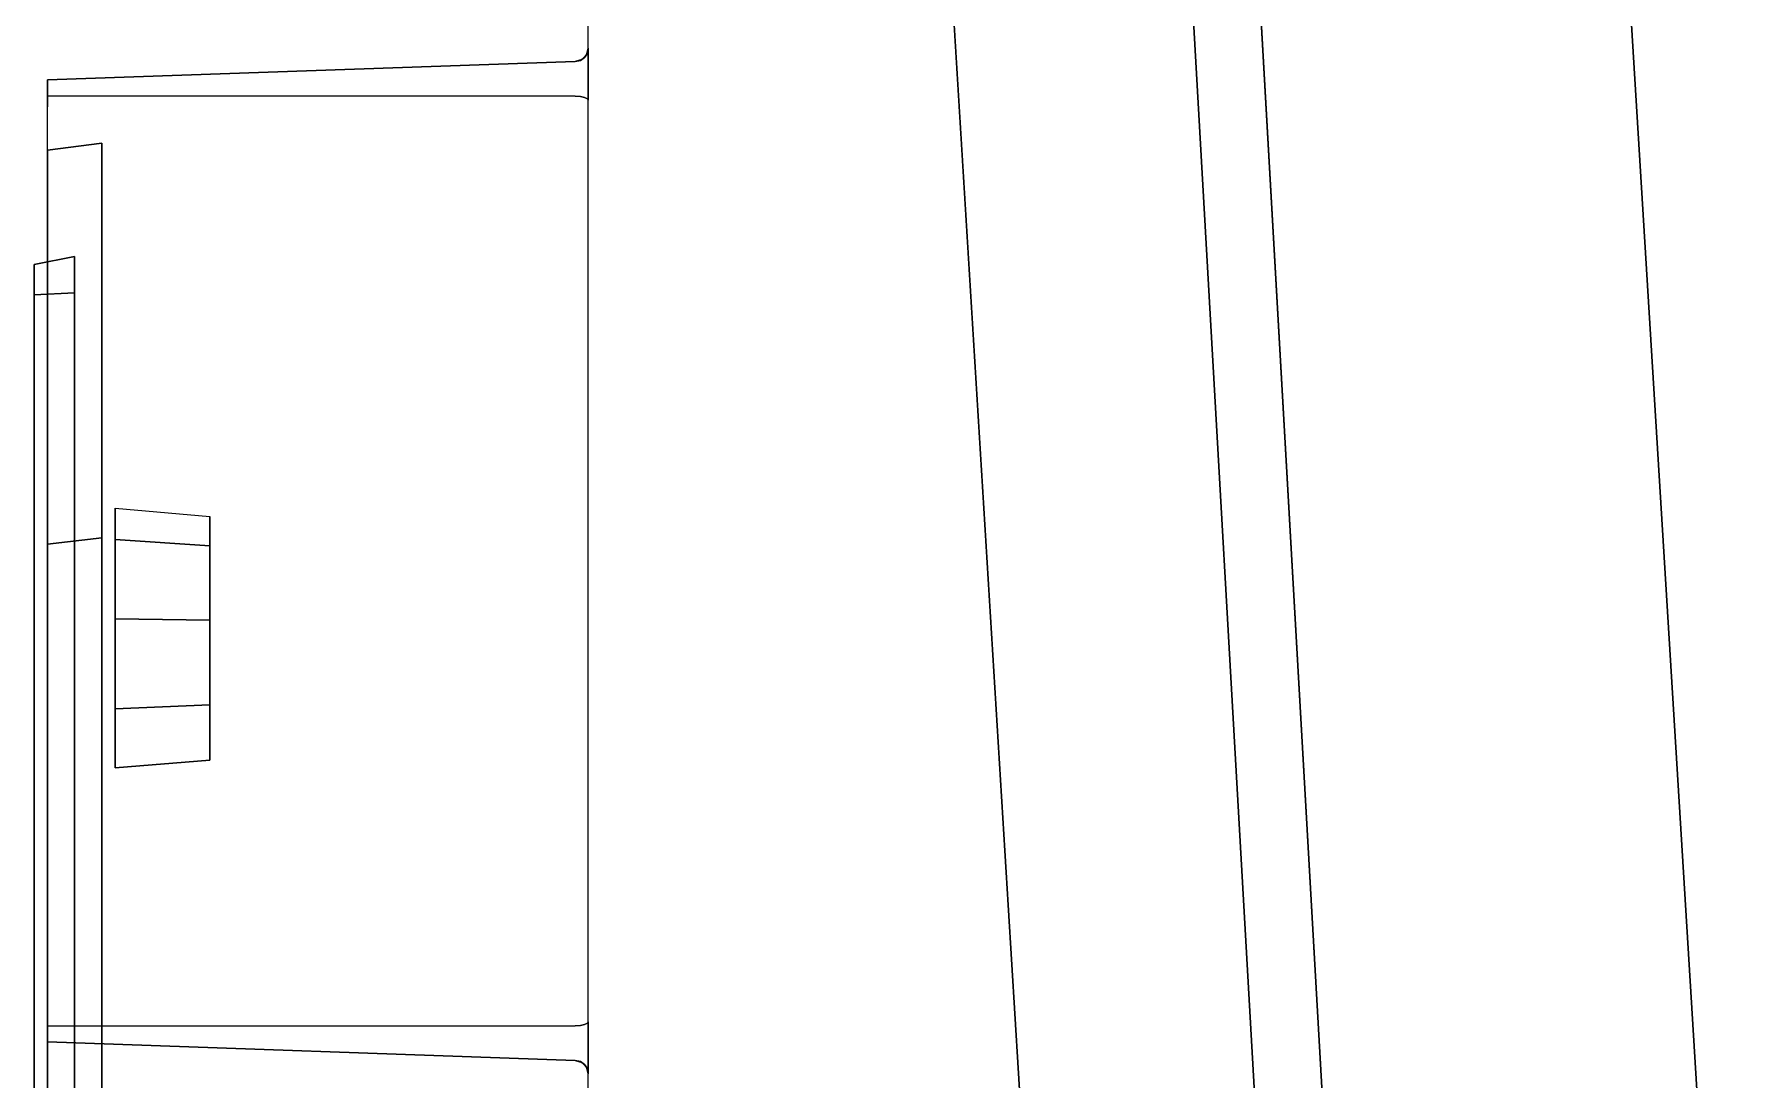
# Model space of a CAD drawing. Header units: millimetres. Extents: x 0 to 1729, y -270 to 583.
# Drawn here: x 1239.8 to 1302.9, y 96.8 to 135.5 of the extents above; entities that cross this region are included whole.
import ezdxf

# ---------------------------------------------------------------- set-up
doc = ezdxf.new("R2010")
doc.units = ezdxf.units.MM
doc.layers.add('OUTLINE', color=7, linetype='Continuous')

msp = doc.modelspace()

# ---------------------------------------------------------------- linework, layer by layer
at = {"layer": 'OUTLINE', "lineweight": 13}
for p, q in [((1260.34, 6), (1260.34, 422)), ((1260.34, 6), (1260.34, 422)), ((1260.34, 6), (1260.34, 422)), ((1260.34, 6), (1260.34, 422)), ((1268.745, 382.178), (1287.68, 48.71)), ((1287.68, 48.71), (1268.745, 382.178)), ((1268.745, 382.178), (1287.68, 48.71)), ((1287.68, 48.71), (1268.745, 382.178)), ((1268.745, 382.178), (1287.68, 48.71)), ((1287.68, 48.71), (1268.745, 382.178)), ((1268.745, 382.178), (1287.68, 48.71)), ((1287.68, 48.71), (1268.745, 382.178)), ((1268.745, 382.178), (1287.68, 48.71)), ((1287.68, 48.71), (1268.745, 382.178)), ((1268.745, 382.178), (1287.68, 48.71)), ((1287.68, 48.71), (1268.745, 382.178)), ((1271.274, 381.732), (1290.147, 49.374)), ((1290.147, 49.374), (1271.274, 381.732)), ((1271.274, 381.732), (1290.147, 49.374)), ((1290.147, 49.374), (1271.274, 381.732)), ((1271.274, 381.732), (1290.147, 49.374)), ((1290.147, 49.374), (1271.274, 381.732)), ((1271.274, 381.732), (1290.147, 49.374)), ((1290.147, 49.374), (1271.274, 381.732)), ((1271.274, 381.732), (1290.147, 49.374)), ((1290.147, 49.374), (1271.274, 381.732)), ((1271.274, 381.732), (1290.147, 49.374)), ((1290.147, 49.374), (1271.274, 381.732)), ((1287.68, 48.71), (1272.824, 310.344)), ((1287.039, 60.015), (1272.824, 310.344)), ((1272.824, 310.344), (1287.039, 60.015)), ((1272.824, 310.344), (1287.68, 48.71)), ((1287.68, 48.71), (1272.824, 310.344)), ((1287.039, 60.015), (1272.824, 310.344)), ((1272.824, 310.344), (1287.039, 60.015)), ((1272.824, 310.344), (1287.68, 48.71)), ((1287.68, 48.71), (1272.824, 310.344)), ((1287.039, 60.015), (1272.824, 310.344)), ((1272.824, 310.344), (1287.039, 60.015)), ((1272.824, 310.344), (1287.68, 48.71)), ((1287.68, 48.71), (1272.824, 310.344)), ((1287.039, 60.015), (1272.824, 310.344)), ((1272.824, 310.344), (1287.039, 60.015)), ((1272.824, 310.344), (1287.68, 48.71)), ((1287.68, 48.71), (1272.824, 310.344)), ((1287.039, 60.015), (1272.824, 310.344)), ((1272.824, 310.344), (1287.039, 60.015)), ((1272.824, 310.344), (1287.68, 48.71)), ((1287.68, 48.71), (1272.824, 310.344)), ((1287.039, 60.015), (1272.824, 310.344)), ((1272.824, 310.344), (1287.039, 60.015)), ((1272.824, 310.344), (1287.68, 48.71)), ((1287.045, 59.908), (1272.835, 310.153)), ((1272.835, 310.153), (1287.045, 59.908)), ((1272.835, 310.153), (1287.089, 59.12)), ((1272.835, 310.153), (1287.122, 58.55)), ((1272.835, 310.153), (1287.121, 58.568)), ((1272.835, 310.153), (1287.039, 60.015)), ((1272.835, 310.153), (1287.736, 47.727)), ((1287.045, 59.908), (1272.835, 310.153)), ((1272.835, 310.153), (1287.045, 59.908)), ((1272.835, 310.153), (1287.089, 59.12)), ((1272.835, 310.153), (1287.122, 58.55)), ((1272.835, 310.153), (1287.291, 55.569)), ((1287.045, 59.908), (1272.835, 310.153)), ((1272.835, 310.153), (1287.045, 59.908)), ((1272.835, 310.153), (1287.089, 59.12)), ((1272.835, 310.153), (1287.122, 58.55)), ((1272.835, 310.153), (1287.291, 55.569)), ((1290.147, 49.374), (1275.342, 310.101)), ((1275.342, 310.101), (1290.147, 49.374)), ((1290.147, 49.374), (1275.342, 310.101)), ((1275.342, 310.101), (1290.147, 49.374)), ((1290.147, 49.374), (1275.342, 310.101)), ((1275.342, 310.101), (1290.147, 49.374)), ((1290.147, 49.374), (1275.342, 310.101)), ((1275.342, 310.101), (1290.147, 49.374)), ((1290.147, 49.374), (1275.342, 310.101)), ((1275.342, 310.101), (1290.147, 49.374)), ((1290.147, 49.374), (1275.342, 310.101)), ((1275.342, 310.101), (1290.147, 49.374)), ((1302.936, 70.356), (1288.835, 300.762)), ((1288.835, 300.762), (1302.936, 70.356)), ((1302.936, 70.356), (1288.835, 300.762)), ((1288.835, 300.762), (1302.936, 70.356)), ((1302.936, 70.356), (1288.835, 300.762)), ((1288.835, 300.762), (1302.936, 70.356)), ((1302.936, 70.356), (1288.835, 300.762)), ((1288.835, 300.762), (1302.936, 70.356)), ((1302.936, 70.356), (1288.835, 300.762)), ((1288.835, 300.762), (1302.936, 70.356)), ((1302.936, 70.356), (1288.835, 300.762)), ((1288.835, 300.762), (1302.936, 70.356)), ((1277.985, 68.715), (1263.822, 300.147)), ((1263.822, 300.147), (1277.985, 68.715)), ((1277.985, 68.715), (1263.822, 300.147)), ((1263.822, 300.147), (1277.985, 68.715)), ((1277.985, 68.715), (1263.822, 300.147)), ((1263.822, 300.147), (1277.985, 68.715)), ((1277.985, 68.715), (1263.822, 300.147)), ((1263.822, 300.147), (1277.985, 68.715)), ((1277.985, 68.715), (1263.822, 300.147)), ((1263.822, 300.147), (1277.985, 68.715)), ((1277.985, 68.715), (1263.822, 300.147)), ((1263.822, 300.147), (1277.985, 68.715)), ((1259.857, 134.483), (1240.34, 133.802)), ((1240.34, 133.802), (1259.857, 134.483)), ((1259.857, 134.483), (1240.34, 133.802)), ((1240.34, 133.802), (1259.857, 134.483)), ((1259.857, 134.483), (1240.34, 133.802)), ((1240.34, 133.802), (1259.857, 134.483)), ((1259.857, 134.483), (1240.34, 133.802)), ((1240.34, 133.802), (1259.857, 134.483)), ((1259.857, 134.483), (1240.34, 133.802)), ((1240.34, 133.802), (1259.857, 134.483)), ((1259.857, 134.483), (1240.34, 133.802)), ((1240.34, 133.802), (1259.857, 134.483)), ((1259.857, 134.483), (1240.34, 133.802)), ((1240.34, 133.802), (1259.857, 134.483)), ((1259.857, 134.483), (1240.34, 133.802)), ((1240.34, 133.802), (1259.857, 134.483)), ((1259.857, 134.483), (1240.34, 133.802)), ((1240.34, 133.802), (1259.857, 134.483)), ((1260.1, 134.556), (1259.857, 134.483)), ((1259.857, 134.483), (1260.1, 134.556)), ((1260.1, 134.556), (1259.857, 134.483)), ((1259.857, 134.483), (1260.1, 134.556)), ((1260.1, 134.556), (1259.857, 134.483)), ((1259.857, 134.483), (1260.1, 134.556)), ((1260.1, 134.556), (1259.857, 134.483)), ((1259.857, 134.483), (1260.1, 134.556)), ((1260.1, 134.556), (1259.857, 134.483)), ((1259.857, 134.483), (1260.1, 134.556)), ((1260.047, 134.528), (1259.857, 134.483)), ((1259.857, 134.483), (1260.047, 134.528)), ((1260.047, 134.528), (1259.857, 134.483)), ((1259.857, 134.483), (1260.047, 134.528)), ((1260.047, 134.528), (1259.857, 134.483)), ((1259.857, 134.483), (1260.047, 134.528)), ((1260.047, 134.528), (1259.857, 134.483)), ((1259.857, 134.483), (1260.047, 134.528)), ((1260.047, 134.528), (1259.857, 134.483)), ((1259.857, 134.483), (1260.047, 134.528)), ((1260.047, 134.528), (1259.857, 134.483)), ((1259.857, 134.483), (1260.047, 134.528)), ((1260.047, 134.528), (1259.857, 134.483)), ((1259.857, 134.483), (1260.047, 134.528)), ((1260.047, 134.528), (1259.857, 134.483)), ((1259.857, 134.483), (1260.047, 134.528)), ((1260.047, 134.528), (1259.857, 134.483)), ((1259.857, 134.483), (1260.047, 134.528)), ((1260.202, 134.638), (1260.047, 134.528)), ((1260.047, 134.528), (1260.202, 134.638)), ((1260.202, 134.638), (1260.047, 134.528)), ((1260.047, 134.528), (1260.202, 134.638)), ((1260.202, 134.638), (1260.047, 134.528)), ((1260.047, 134.528), (1260.202, 134.638)), ((1260.202, 134.638), (1260.047, 134.528)), ((1260.047, 134.528), (1260.202, 134.638)), ((1260.202, 134.638), (1260.047, 134.528)), ((1260.047, 134.528), (1260.202, 134.638)), ((1260.202, 134.638), (1260.047, 134.528)), ((1260.047, 134.528), (1260.202, 134.638)), ((1260.202, 134.638), (1260.047, 134.528)), ((1260.047, 134.528), (1260.202, 134.638)), ((1260.202, 134.638), (1260.047, 134.528)), ((1260.047, 134.528), (1260.202, 134.638)), ((1260.202, 134.638), (1260.047, 134.528)), ((1260.047, 134.528), (1260.202, 134.638)), ((1260.1, 134.556), (1260.047, 134.528)), ((1260.047, 134.528), (1260.1, 134.556)), ((1260.1, 134.556), (1260.047, 134.528)), ((1260.047, 134.528), (1260.1, 134.556)), ((1260.1, 134.556), (1260.047, 134.528)), ((1260.047, 134.528), (1260.1, 134.556)), ((1260.1, 134.556), (1260.047, 134.528)), ((1260.047, 134.528), (1260.1, 134.556)), ((1260.1, 134.556), (1260.047, 134.528)), ((1260.047, 134.528), (1260.1, 134.556)), ((1260.276, 134.738), (1260.1, 134.556)), ((1260.1, 134.556), (1260.276, 134.738)), ((1260.276, 134.738), (1260.1, 134.556)), ((1260.1, 134.556), (1260.276, 134.738)), ((1260.276, 134.738), (1260.1, 134.556)), ((1260.1, 134.556), (1260.276, 134.738)), ((1260.276, 134.738), (1260.1, 134.556)), ((1260.1, 134.556), (1260.276, 134.738)), ((1260.276, 134.738), (1260.1, 134.556)), ((1260.1, 134.556), (1260.276, 134.738)), ((1260.1, 134.556), (1260.202, 134.638)), ((1260.202, 134.638), (1260.1, 134.556)), ((1260.1, 134.556), (1260.202, 134.638)), ((1260.202, 134.638), (1260.1, 134.556)), ((1260.1, 134.556), (1260.202, 134.638)), ((1260.202, 134.638), (1260.1, 134.556)), ((1260.1, 134.556), (1260.202, 134.638)), ((1260.202, 134.638), (1260.1, 134.556)), ((1260.1, 134.556), (1260.202, 134.638)), ((1260.202, 134.638), (1260.1, 134.556)), ((1260.304, 134.797), (1260.202, 134.638)), ((1260.202, 134.638), (1260.304, 134.797)), ((1260.304, 134.797), (1260.202, 134.638)), ((1260.202, 134.638), (1260.304, 134.797)), ((1260.304, 134.797), (1260.202, 134.638)), ((1260.202, 134.638), (1260.304, 134.797)), ((1260.304, 134.797), (1260.202, 134.638)), ((1260.202, 134.638), (1260.304, 134.797)), ((1260.304, 134.797), (1260.202, 134.638)), ((1260.202, 134.638), (1260.304, 134.797)), ((1260.304, 134.797), (1260.202, 134.638)), ((1260.202, 134.638), (1260.304, 134.797)), ((1260.304, 134.797), (1260.202, 134.638)), ((1260.202, 134.638), (1260.304, 134.797)), ((1260.304, 134.797), (1260.202, 134.638)), ((1260.202, 134.638), (1260.304, 134.797)), ((1260.304, 134.797), (1260.202, 134.638)), ((1260.202, 134.638), (1260.304, 134.797)), ((1260.276, 134.738), (1260.202, 134.638)), ((1260.202, 134.638), (1260.276, 134.738)), ((1260.276, 134.738), (1260.202, 134.638)), ((1260.202, 134.638), (1260.276, 134.738)), ((1260.276, 134.738), (1260.202, 134.638)), ((1260.202, 134.638), (1260.276, 134.738)), ((1260.276, 134.738), (1260.202, 134.638)), ((1260.202, 134.638), (1260.276, 134.738)), ((1260.276, 134.738), (1260.202, 134.638)), ((1260.202, 134.638), (1260.276, 134.738)), ((1260.34, 134.983), (1260.276, 134.738)), ((1260.276, 134.738), (1260.34, 134.983)), ((1260.34, 134.983), (1260.276, 134.738)), ((1260.276, 134.738), (1260.34, 134.983)), ((1260.34, 134.983), (1260.276, 134.738)), ((1260.276, 134.738), (1260.34, 134.983)), ((1260.34, 134.983), (1260.276, 134.738)), ((1260.276, 134.738), (1260.34, 134.983)), ((1260.34, 134.983), (1260.276, 134.738)), ((1260.276, 134.738), (1260.34, 134.983)), ((1260.276, 134.738), (1260.304, 134.797)), ((1260.304, 134.797), (1260.276, 134.738)), ((1260.276, 134.738), (1260.304, 134.797)), ((1260.304, 134.797), (1260.276, 134.738)), ((1260.276, 134.738), (1260.304, 134.797)), ((1260.304, 134.797), (1260.276, 134.738)), ((1260.276, 134.738), (1260.304, 134.797)), ((1260.304, 134.797), (1260.276, 134.738)), ((1260.276, 134.738), (1260.304, 134.797)), ((1260.304, 134.797), (1260.276, 134.738)), ((1260.34, 134.983), (1260.304, 134.797)), ((1260.304, 134.797), (1260.34, 134.983)), ((1260.34, 134.983), (1260.304, 134.797)), ((1260.304, 134.797), (1260.34, 134.983)), ((1260.34, 134.983), (1260.304, 134.797)), ((1260.304, 134.797), (1260.34, 134.983)), ((1260.34, 134.983), (1260.304, 134.797)), ((1260.304, 134.797), (1260.34, 134.983)), ((1260.34, 134.983), (1260.304, 134.797)), ((1260.304, 134.797), (1260.34, 134.983)), ((1260.34, 134.983), (1260.304, 134.797)), ((1260.304, 134.797), (1260.34, 134.983)), ((1260.34, 134.983), (1260.304, 134.797)), ((1260.304, 134.797), (1260.34, 134.983)), ((1260.34, 134.983), (1260.304, 134.797)), ((1260.304, 134.797), (1260.34, 134.983)), ((1260.34, 134.983), (1260.304, 134.797)), ((1260.304, 134.797), (1260.34, 134.983)), ((1260.34, 134.983), (1260.34, 134.487)), ((1260.34, 134.487), (1260.34, 134.983)), ((1260.34, 134.983), (1260.34, 134.487)), ((1260.34, 134.487), (1260.34, 134.983)), ((1260.34, 134.983), (1260.34, 134.487)), ((1260.34, 134.487), (1260.34, 134.983)), ((1260.34, 134.983), (1260.34, 134.487)), ((1260.34, 134.487), (1260.34, 134.983)), ((1260.34, 134.983), (1260.34, 134.487)), ((1260.34, 134.487), (1260.34, 134.983)), ((1260.34, 134.983), (1260.34, 134.487)), ((1260.34, 134.487), (1260.34, 134.983)), ((1260.34, 134.983), (1260.34, 134.487)), ((1260.34, 134.487), (1260.34, 134.983)), ((1260.34, 134.983), (1260.34, 134.487)), ((1260.34, 134.487), (1260.34, 134.983)), ((1260.34, 134.983), (1260.34, 134.487)), ((1260.34, 134.487), (1260.34, 134.983)), ((1260.34, 134.487), (1260.34, 133.732)), ((1260.34, 133.732), (1260.34, 134.487)), ((1260.34, 134.487), (1260.34, 133.732)), ((1260.34, 133.732), (1260.34, 134.487)), ((1260.34, 134.487), (1260.34, 133.732)), ((1260.34, 133.732), (1260.34, 134.487)), ((1260.34, 134.487), (1260.34, 133.732)), ((1260.34, 133.732), (1260.34, 134.487)), ((1260.34, 134.487), (1260.34, 133.732)), ((1260.34, 133.732), (1260.34, 134.487)), ((1260.34, 134.487), (1260.34, 133.732)), ((1260.34, 133.732), (1260.34, 134.487)), ((1260.34, 134.487), (1260.34, 133.732)), ((1260.34, 133.732), (1260.34, 134.487)), ((1260.34, 134.487), (1260.34, 133.732)), ((1260.34, 133.732), (1260.34, 134.487)), ((1260.34, 134.487), (1260.34, 133.732)), ((1260.34, 133.732), (1260.34, 134.487)), ((1240.34, 133.668), (1240.34, 133.802)), ((1240.34, 133.802), (1240.34, 133.802)), ((1240.34, 133.802), (1240.34, 133.586)), ((1240.34, 133.586), (1240.34, 133.802)), ((1240.34, 133.802), (1240.34, 133.802)), ((1240.34, 133.802), (1240.34, 133.668)), ((1240.34, 133.668), (1240.34, 133.802)), ((1240.34, 133.802), (1240.34, 133.802)), ((1240.34, 133.802), (1240.34, 133.586)), ((1240.34, 133.586), (1240.34, 133.802)), ((1240.34, 133.802), (1240.34, 133.802)), ((1240.34, 133.802), (1240.34, 133.586)), ((1240.34, 133.586), (1240.34, 133.802)), ((1240.34, 133.802), (1240.34, 133.802)), ((1240.34, 133.802), (1240.34, 133.586)), ((1240.34, 133.586), (1240.34, 133.802)), ((1240.34, 133.802), (1240.34, 133.802)), ((1240.34, 133.802), (1240.34, 133.668)), ((1240.34, 133.668), (1240.34, 133.802)), ((1240.34, 133.802), (1240.34, 133.802)), ((1240.34, 133.802), (1240.34, 133.586)), ((1240.34, 133.586), (1240.34, 133.802)), ((1240.34, 133.802), (1240.34, 133.802)), ((1240.34, 133.802), (1240.34, 133.668)), ((1240.34, 133.668), (1240.34, 133.802)), ((1240.34, 133.802), (1240.34, 133.802)), ((1240.34, 133.802), (1240.34, 133.586)), ((1240.34, 133.586), (1240.34, 133.802)), ((1240.34, 133.802), (1240.34, 133.802)), ((1240.34, 133.802), (1240.34, 133.586)), ((1240.34, 133.586), (1240.34, 133.802)), ((1240.34, 133.802), (1240.34, 133.802)), ((1240.34, 133.802), (1240.34, 133.586)), ((1240.34, 133.586), (1240.34, 133.802)), ((1240.34, 133.802), (1240.34, 133.802)), ((1240.34, 133.802), (1240.34, 133.668)), ((1240.34, 133.668), (1240.34, 133.802)), ((1240.34, 133.802), (1240.34, 133.802)), ((1240.34, 133.802), (1240.34, 133.586)), ((1240.34, 133.586), (1240.34, 133.802)), ((1240.34, 133.802), (1240.34, 133.802)), ((1240.34, 133.802), (1240.34, 133.668)), ((1240.34, 133.304), (1240.34, 133.668)), ((1240.34, 133.668), (1240.34, 133.304)), ((1240.34, 133.304), (1240.34, 133.668)), ((1240.34, 133.668), (1240.34, 133.304)), ((1240.34, 133.304), (1240.34, 133.668)), ((1240.34, 133.668), (1240.34, 133.304)), ((1240.34, 133.304), (1240.34, 133.668)), ((1240.34, 133.668), (1240.34, 133.304)), ((1240.34, 133.304), (1240.34, 133.668)), ((1240.34, 133.668), (1240.34, 133.304)), ((1240.34, 133.586), (1240.34, 133.389)), ((1240.34, 133.389), (1240.34, 133.586)), ((1240.34, 133.586), (1240.34, 133.389)), ((1240.34, 133.389), (1240.34, 133.586)), ((1240.34, 133.586), (1240.34, 133.389)), ((1240.34, 133.389), (1240.34, 133.586)), ((1240.34, 133.586), (1240.34, 133.389)), ((1240.34, 133.389), (1240.34, 133.586)), ((1240.34, 133.586), (1240.34, 133.389)), ((1240.34, 133.389), (1240.34, 133.586)), ((1240.34, 133.586), (1240.34, 133.389)), ((1240.34, 133.389), (1240.34, 133.586)), ((1240.34, 133.586), (1240.34, 133.389)), ((1240.34, 133.389), (1240.34, 133.586)), ((1240.34, 133.586), (1240.34, 133.389)), ((1240.34, 133.389), (1240.34, 133.586)), ((1240.34, 133.586), (1240.34, 133.389)), ((1240.34, 133.389), (1240.34, 133.586)), ((1240.34, 133.389), (1240.34, 133.212)), ((1240.34, 133.212), (1240.34, 133.389)), ((1240.34, 133.389), (1240.34, 133.212)), ((1240.34, 133.212), (1240.34, 133.389)), ((1240.34, 133.389), (1240.34, 133.212)), ((1240.34, 133.212), (1240.34, 133.389)), ((1240.34, 133.389), (1240.34, 133.212)), ((1240.34, 133.212), (1240.34, 133.389)), ((1240.34, 133.389), (1240.34, 133.212)), ((1240.34, 133.212), (1240.34, 133.389)), ((1240.34, 133.389), (1240.34, 133.212)), ((1240.34, 133.212), (1240.34, 133.389)), ((1240.34, 133.389), (1240.34, 133.212)), ((1240.34, 133.212), (1240.34, 133.389)), ((1240.34, 133.389), (1240.34, 133.212)), ((1240.34, 133.212), (1240.34, 133.389)), ((1240.34, 133.389), (1240.34, 133.212)), ((1240.34, 133.212), (1240.34, 133.389)), ((1240.34, 132.806), (1240.34, 133.304)), ((1240.34, 133.304), (1240.34, 132.806)), ((1240.34, 132.806), (1240.34, 133.304)), ((1240.34, 133.304), (1240.34, 132.806)), ((1240.34, 132.806), (1240.34, 133.304)), ((1240.34, 133.304), (1240.34, 132.806)), ((1240.34, 132.806), (1240.34, 133.304)), ((1240.34, 133.304), (1240.34, 132.806)), ((1240.34, 132.806), (1240.34, 133.304)), ((1240.34, 133.304), (1240.34, 132.806)), ((1240.34, 98.788), (1240.34, 133.212)), ((1240.34, 133.212), (1259.857, 133.207)), ((1259.857, 133.207), (1240.34, 133.212)), ((1240.34, 98.788), (1240.34, 133.212)), ((1240.34, 98.788), (1240.34, 133.212)), ((1240.34, 133.212), (1259.857, 133.207)), ((1259.857, 133.207), (1240.34, 133.212)), ((1240.34, 98.788), (1240.34, 133.212)), ((1240.34, 98.788), (1240.34, 133.212)), ((1240.34, 133.212), (1259.857, 133.207)), ((1259.857, 133.207), (1240.34, 133.212)), ((1240.34, 98.788), (1240.34, 133.212)), ((1240.34, 98.788), (1240.34, 133.212)), ((1240.34, 133.212), (1259.857, 133.207)), ((1259.857, 133.207), (1240.34, 133.212)), ((1240.34, 98.788), (1240.34, 133.212)), ((1240.34, 98.788), (1240.34, 133.212)), ((1240.34, 133.212), (1259.857, 133.207)), ((1259.857, 133.207), (1240.34, 133.212)), ((1240.34, 98.788), (1240.34, 133.212)), ((1240.34, 98.788), (1240.34, 133.212)), ((1240.34, 133.212), (1259.857, 133.207)), ((1259.857, 133.207), (1240.34, 133.212)), ((1240.34, 98.788), (1240.34, 133.212)), ((1240.34, 98.788), (1240.34, 133.212)), ((1240.34, 133.212), (1259.857, 133.207)), ((1259.857, 133.207), (1240.34, 133.212)), ((1240.34, 98.788), (1240.34, 133.212)), ((1240.34, 98.788), (1240.34, 133.212)), ((1240.34, 133.212), (1259.857, 133.207)), ((1259.857, 133.207), (1240.34, 133.212)), ((1240.34, 98.788), (1240.34, 133.212)), ((1240.34, 98.788), (1240.34, 133.212)), ((1240.34, 133.212), (1259.857, 133.207)), ((1259.857, 133.207), (1240.34, 133.212)), ((1240.34, 98.788), (1240.34, 133.212)), ((1259.857, 133.207), (1260.047, 133.191)), ((1260.047, 133.191), (1259.857, 133.207)), ((1259.857, 133.207), (1260.047, 133.191)), ((1260.047, 133.191), (1259.857, 133.207)), ((1259.857, 133.207), (1260.047, 133.191)), ((1260.047, 133.191), (1259.857, 133.207)), ((1259.857, 133.207), (1260.047, 133.191)), ((1260.047, 133.191), (1259.857, 133.207)), ((1259.857, 133.207), (1260.047, 133.191)), ((1260.047, 133.191), (1259.857, 133.207)), ((1259.857, 133.207), (1260.047, 133.191)), ((1260.047, 133.191), (1259.857, 133.207)), ((1259.857, 133.207), (1260.047, 133.191)), ((1260.047, 133.191), (1259.857, 133.207)), ((1259.857, 133.207), (1260.047, 133.191)), ((1260.047, 133.191), (1259.857, 133.207)), ((1259.857, 133.207), (1260.047, 133.191)), ((1260.047, 133.191), (1259.857, 133.207)), ((1260.047, 133.191), (1260.202, 133.151)), ((1260.202, 133.151), (1260.047, 133.191)), ((1260.047, 133.191), (1260.202, 133.151)), ((1260.202, 133.151), (1260.047, 133.191)), ((1260.047, 133.191), (1260.202, 133.151)), ((1260.202, 133.151), (1260.047, 133.191)), ((1260.047, 133.191), (1260.202, 133.151)), ((1260.202, 133.151), (1260.047, 133.191)), ((1260.047, 133.191), (1260.202, 133.151)), ((1260.202, 133.151), (1260.047, 133.191)), ((1260.047, 133.191), (1260.202, 133.151)), ((1260.202, 133.151), (1260.047, 133.191)), ((1260.047, 133.191), (1260.202, 133.151)), ((1260.202, 133.151), (1260.047, 133.191)), ((1260.047, 133.191), (1260.202, 133.151)), ((1260.202, 133.151), (1260.047, 133.191)), ((1260.047, 133.191), (1260.202, 133.151)), ((1260.202, 133.151), (1260.047, 133.191)), ((1260.202, 133.151), (1260.304, 133.1)), ((1260.304, 133.1), (1260.202, 133.151)), ((1260.202, 133.151), (1260.304, 133.1)), ((1260.304, 133.1), (1260.202, 133.151)), ((1260.202, 133.151), (1260.304, 133.1)), ((1260.304, 133.1), (1260.202, 133.151)), ((1260.202, 133.151), (1260.304, 133.1)), ((1260.304, 133.1), (1260.202, 133.151)), ((1260.202, 133.151), (1260.304, 133.1)), ((1260.304, 133.1), (1260.202, 133.151)), ((1260.202, 133.151), (1260.304, 133.1)), ((1260.304, 133.1), (1260.202, 133.151)), ((1260.202, 133.151), (1260.304, 133.1)), ((1260.304, 133.1), (1260.202, 133.151)), ((1260.202, 133.151), (1260.304, 133.1)), ((1260.304, 133.1), (1260.202, 133.151)), ((1260.202, 133.151), (1260.304, 133.1)), ((1260.304, 133.1), (1260.202, 133.151)), ((1260.34, 133.732), (1260.34, 133.215)), ((1260.34, 133.215), (1260.34, 133.732)), ((1260.34, 133.732), (1260.34, 133.215)), ((1260.34, 133.215), (1260.34, 133.732)), ((1260.34, 133.732), (1260.34, 133.215)), ((1260.34, 133.215), (1260.34, 133.732)), ((1260.34, 133.732), (1260.34, 133.215)), ((1260.34, 133.215), (1260.34, 133.732)), ((1260.34, 133.732), (1260.34, 133.215)), ((1260.34, 133.215), (1260.34, 133.732)), ((1260.34, 133.732), (1260.34, 133.215)), ((1260.34, 133.215), (1260.34, 133.732)), ((1260.34, 133.732), (1260.34, 133.215)), ((1260.34, 133.215), (1260.34, 133.732)), ((1260.34, 133.732), (1260.34, 133.215)), ((1260.34, 133.215), (1260.34, 133.732)), ((1260.34, 133.732), (1260.34, 133.215)), ((1260.34, 133.215), (1260.34, 133.732)), ((1260.34, 133.215), (1260.34, 133.054)), ((1260.34, 133.054), (1260.34, 133.215)), ((1260.34, 133.215), (1260.34, 133.054)), ((1260.34, 133.054), (1260.34, 133.215)), ((1260.34, 133.215), (1260.34, 133.054)), ((1260.34, 133.054), (1260.34, 133.215)), ((1260.34, 133.215), (1260.34, 133.054)), ((1260.34, 133.054), (1260.34, 133.215)), ((1260.34, 133.215), (1260.34, 133.054)), ((1260.34, 133.054), (1260.34, 133.215)), ((1260.34, 133.215), (1260.34, 133.054)), ((1260.34, 133.054), (1260.34, 133.215)), ((1260.34, 133.215), (1260.34, 133.054)), ((1260.34, 133.054), (1260.34, 133.215)), ((1260.34, 133.215), (1260.34, 133.054)), ((1260.34, 133.054), (1260.34, 133.215)), ((1260.34, 133.215), (1260.34, 133.054)), ((1260.34, 133.054), (1260.34, 133.215)), ((1240.34, 99.194), (1240.34, 132.806)), ((1240.34, 99.194), (1240.34, 132.806)), ((1240.34, 99.194), (1240.34, 132.806)), ((1240.34, 99.194), (1240.34, 132.806)), ((1240.34, 99.194), (1240.34, 132.806)), ((1240.34, 99.194), (1240.34, 132.806)), ((1240.34, 99.194), (1240.34, 132.806)), ((1240.34, 99.194), (1240.34, 132.806)), ((1240.34, 99.194), (1240.34, 132.806)), ((1240.34, 99.194), (1240.34, 132.806)), ((1260.304, 133.1), (1260.34, 133.054)), ((1260.34, 133.054), (1260.304, 133.1)), ((1260.304, 133.1), (1260.34, 133.054)), ((1260.34, 133.054), (1260.304, 133.1)), ((1260.304, 133.1), (1260.34, 133.054)), ((1260.34, 133.054), (1260.304, 133.1)), ((1260.304, 133.1), (1260.34, 133.054)), ((1260.34, 133.054), (1260.304, 133.1)), ((1260.304, 133.1), (1260.34, 133.054)), ((1260.34, 133.054), (1260.304, 133.1)), ((1260.304, 133.1), (1260.34, 133.054)), ((1260.34, 133.054), (1260.304, 133.1)), ((1260.304, 133.1), (1260.34, 133.054)), ((1260.34, 133.054), (1260.304, 133.1)), ((1260.304, 133.1), (1260.34, 133.054)), ((1260.34, 133.054), (1260.304, 133.1)), ((1260.304, 133.1), (1260.34, 133.054)), ((1260.34, 133.054), (1260.304, 133.1)), ((1242.34, 131.46), (1240.34, 131.199)), ((1240.34, 131.199), (1242.34, 131.46)), ((1242.34, 116.853), (1242.34, 131.46)), ((1242.34, 131.46), (1242.34, 124.58)), ((1242.34, 124.58), (1242.34, 131.46)), ((1242.34, 116.853), (1242.34, 131.46)), ((1240.34, 116.623), (1240.34, 131.199)), ((1240.34, 131.199), (1240.34, 124.035)), ((1240.34, 124.035), (1240.34, 131.199)), ((1240.34, 116.623), (1240.34, 131.199)), ((1241.34, 127.268), (1239.84, 126.974)), ((1239.84, 126.974), (1241.34, 127.268)), ((1239.84, 125.848), (1239.84, 126.974)), ((1239.84, 126.974), (1239.84, 120.006)), ((1239.84, 120.006), (1239.84, 126.974)), ((1239.84, 125.848), (1239.84, 126.974)), ((1241.34, 125.929), (1241.34, 127.268)), ((1241.34, 127.268), (1241.34, 120.262)), ((1241.34, 120.262), (1241.34, 127.268)), ((1241.34, 125.929), (1241.34, 127.268)), ((1241.34, 125.929), (1239.84, 125.848)), ((1239.84, 125.848), (1241.34, 125.929)), ((1239.84, 125.848), (1239.84, 118.928)), ((1239.84, 118.928), (1239.84, 125.848)), ((1241.34, 125.929), (1241.34, 118.981)), ((1241.34, 118.981), (1241.34, 125.929)), ((1242.34, 124.58), (1242.34, 118.284)), ((1242.34, 118.284), (1242.34, 124.58)), ((1240.34, 124.035), (1240.34, 117.515)), ((1240.34, 117.515), (1240.34, 124.035)), ((1239.84, 120.006), (1239.84, 113.668)), ((1239.84, 113.668), (1239.84, 120.006)), ((1241.34, 120.262), (1241.34, 113.89)), ((1241.34, 113.89), (1241.34, 120.262)), ((1239.84, 118.928), (1239.84, 112.636)), ((1239.84, 112.636), (1239.84, 118.928)), ((1241.34, 118.981), (1241.34, 112.663)), ((1241.34, 112.663), (1241.34, 118.981)), ((1242.34, 118.284), (1242.34, 112.604)), ((1242.34, 112.604), (1242.34, 118.284)), ((1240.34, 117.515), (1240.34, 111.672)), ((1240.34, 111.672), (1240.34, 117.515)), ((1242.84, 116.797), (1242.84, 117.956)), ((1242.84, 117.956), (1246.34, 117.65)), ((1242.84, 117.956), (1242.84, 116.797)), ((1242.84, 116.797), (1242.84, 117.956)), ((1242.84, 117.956), (1246.34, 117.65)), ((1242.84, 117.956), (1242.84, 116.797)), ((1246.34, 116.562), (1246.34, 117.65)), ((1246.34, 117.65), (1246.34, 116.562)), ((1246.34, 116.562), (1246.34, 117.65)), ((1246.34, 117.65), (1246.34, 116.562)), ((1242.34, 116.853), (1240.34, 116.623)), ((1240.34, 116.623), (1242.34, 116.853)), ((1242.34, 116.853), (1242.34, 109.93)), ((1242.34, 109.93), (1242.34, 116.853)), ((1242.84, 113.861), (1242.84, 116.797)), ((1242.84, 116.797), (1246.34, 116.562)), ((1246.34, 116.562), (1242.84, 116.797)), ((1242.84, 116.797), (1242.84, 113.861)), ((1242.84, 113.861), (1242.84, 116.797)), ((1242.84, 116.797), (1246.34, 116.562)), ((1246.34, 116.562), (1242.84, 116.797)), ((1242.84, 116.797), (1242.84, 113.861)), ((1240.34, 116.623), (1240.34, 109.743)), ((1240.34, 109.743), (1240.34, 116.623)), ((1246.34, 113.807), (1246.34, 116.562)), ((1246.34, 116.562), (1246.34, 113.807)), ((1246.34, 113.807), (1246.34, 116.562)), ((1246.34, 116.562), (1246.34, 113.807)), ((1240.34, 114.452), (1240.34, 114.895)), ((1240.34, 114.895), (1240.34, 114.452)), ((1240.34, 114.452), (1240.34, 114.895)), ((1240.34, 114.895), (1240.34, 114.452)), ((1246.34, 114), (1246.34, 114.879)), ((1246.34, 114.879), (1246.34, 114.879)), ((1246.34, 114.879), (1246.34, 114)), ((1246.34, 114), (1246.34, 114.879)), ((1246.34, 114.879), (1246.34, 114.879)), ((1246.34, 114.879), (1246.34, 114)), ((1240.34, 113.329), (1240.34, 114.452)), ((1240.34, 114.452), (1240.34, 113.329)), ((1240.34, 113.329), (1240.34, 114.452)), ((1240.34, 114.452), (1240.34, 113.329)), ((1239.84, 113.668), (1239.84, 107.995)), ((1239.84, 107.995), (1239.84, 113.668)), ((1241.34, 113.89), (1241.34, 108.184)), ((1241.34, 108.184), (1241.34, 113.89)), ((1242.84, 113.861), (1246.34, 113.807)), ((1242.84, 113.861), (1242.84, 110.522)), ((1242.84, 110.522), (1242.84, 113.861)), ((1246.34, 113.807), (1242.84, 113.861)), ((1242.84, 113.861), (1246.34, 113.807)), ((1242.84, 113.861), (1242.84, 110.522)), ((1242.84, 110.522), (1242.84, 113.861)), ((1246.34, 113.807), (1242.84, 113.861)), ((1246.34, 112.653), (1246.34, 114)), ((1246.34, 114), (1246.34, 112.653)), ((1246.34, 112.653), (1246.34, 114)), ((1246.34, 114), (1246.34, 112.653)), ((1246.34, 113.807), (1246.34, 110.675)), ((1246.34, 110.675), (1246.34, 113.807)), ((1246.34, 113.807), (1246.34, 110.675)), ((1246.34, 110.675), (1246.34, 113.807)), ((1240.34, 113.329), (1240.34, 112.052)), ((1240.34, 112.052), (1240.34, 113.329)), ((1240.34, 113.329), (1240.34, 112.052)), ((1240.34, 112.052), (1240.34, 113.329)), ((1239.84, 112.636), (1239.84, 107.004)), ((1239.84, 107.004), (1239.84, 112.636)), ((1241.34, 112.663), (1241.34, 107.007)), ((1241.34, 107.007), (1241.34, 112.663)), ((1242.34, 112.604), (1242.34, 107.569)), ((1242.34, 107.569), (1242.34, 112.604)), ((1246.34, 112.653), (1246.34, 111.468)), ((1246.34, 111.468), (1246.34, 112.653)), ((1246.34, 112.653), (1246.34, 111.468)), ((1246.34, 111.468), (1246.34, 112.653)), ((1240.34, 112.052), (1240.34, 111.219)), ((1240.34, 111.219), (1240.34, 112.052)), ((1240.34, 112.052), (1240.34, 111.219)), ((1240.34, 111.219), (1240.34, 112.052)), ((1240.34, 111.672), (1240.34, 106.541)), ((1240.34, 106.541), (1240.34, 111.672)), ((1240.34, 111.219), (1240.34, 111.219)), ((1240.34, 111.219), (1240.34, 111.219)), ((1246.34, 111.468), (1246.34, 111)), ((1246.34, 111), (1246.34, 111.468)), ((1246.34, 111.468), (1246.34, 111)), ((1246.34, 111), (1246.34, 111.468)), ((1242.84, 110.522), (1246.34, 110.675)), ((1246.34, 110.675), (1242.84, 110.522)), ((1242.84, 110.522), (1246.34, 110.675)), ((1246.34, 110.675), (1242.84, 110.522)), ((1242.84, 110.522), (1242.84, 108.343)), ((1242.84, 108.343), (1242.84, 110.522)), ((1242.84, 110.522), (1242.84, 108.343)), ((1242.84, 108.343), (1242.84, 110.522)), ((1246.34, 110.675), (1246.34, 108.63)), ((1246.34, 108.63), (1246.34, 110.675)), ((1246.34, 110.675), (1246.34, 108.63)), ((1246.34, 108.63), (1246.34, 110.675)), ((1242.34, 109.93), (1242.34, 103.682)), ((1242.34, 103.682), (1242.34, 109.93)), ((1240.34, 109.743), (1240.34, 103.534)), ((1240.34, 103.534), (1240.34, 109.743)), ((1242.84, 108.343), (1246.34, 108.63)), ((1246.34, 108.63), (1242.84, 108.343)), ((1242.84, 108.343), (1246.34, 108.63)), ((1246.34, 108.63), (1242.84, 108.343)), ((1246.34, 108.63), (1246.34, 108.63)), ((1246.34, 108.63), (1246.34, 108.63)), ((1239.84, 107.995), (1239.84, 103.016)), ((1239.84, 103.016), (1239.84, 107.995)), ((1241.34, 108.184), (1241.34, 103.177)), ((1241.34, 103.177), (1241.34, 108.184)), ((1242.84, 108.343), (1242.84, 108.343)), ((1242.84, 108.343), (1242.84, 108.343)), ((1242.34, 107.569), (1242.34, 103.204)), ((1242.34, 103.204), (1242.34, 107.569)), ((1239.84, 107.004), (1239.84, 102.062)), ((1239.84, 102.062), (1239.84, 107.004)), ((1241.34, 107.007), (1241.34, 102.044)), ((1241.34, 102.044), (1241.34, 107.007)), ((1240.34, 106.541), (1240.34, 102.15)), ((1240.34, 102.15), (1240.34, 106.541)), ((1240.34, 103.534), (1240.34, 98.029)), ((1240.34, 98.029), (1240.34, 103.534)), ((1242.34, 103.682), (1242.34, 98.141)), ((1242.34, 98.141), (1242.34, 103.682)), ((1239.84, 103.016), (1239.84, 98.757)), ((1239.84, 98.757), (1239.84, 103.016)), ((1241.34, 103.177), (1241.34, 98.893)), ((1241.34, 98.893), (1241.34, 103.177)), ((1242.34, 103.204), (1242.34, 99.532)), ((1242.34, 99.532), (1242.34, 103.204)), ((1239.84, 102.062), (1239.84, 97.836)), ((1239.84, 97.836), (1239.84, 102.062)), ((1240.34, 102.15), (1240.34, 98.523)), ((1240.34, 98.523), (1240.34, 102.15)), ((1241.34, 102.044), (1241.34, 97.8)), ((1241.34, 97.8), (1241.34, 102.044)), ((1240.34, 99.194), (1240.34, 98.696)), ((1240.34, 98.696), (1240.34, 99.194)), ((1240.34, 99.194), (1240.34, 98.696)), ((1240.34, 98.696), (1240.34, 99.194)), ((1240.34, 99.194), (1240.34, 98.696)), ((1240.34, 98.696), (1240.34, 99.194)), ((1240.34, 99.194), (1240.34, 98.696)), ((1240.34, 98.696), (1240.34, 99.194)), ((1240.34, 99.194), (1240.34, 98.696)), ((1240.34, 98.696), (1240.34, 99.194)), ((1242.34, 99.532), (1242.34, 96.572)), ((1242.34, 96.572), (1242.34, 99.532)), ((1239.84, 98.757), (1239.84, 95.241)), ((1239.84, 95.241), (1239.84, 98.757)), ((1240.34, 98.788), (1259.857, 98.793)), ((1259.857, 98.793), (1240.34, 98.788)), ((1240.34, 98.788), (1259.857, 98.793)), ((1259.857, 98.793), (1240.34, 98.788)), ((1240.34, 98.788), (1259.857, 98.793)), ((1259.857, 98.793), (1240.34, 98.788)), ((1240.34, 98.788), (1259.857, 98.793)), ((1259.857, 98.793), (1240.34, 98.788)), ((1240.34, 98.788), (1259.857, 98.793)), ((1259.857, 98.793), (1240.34, 98.788)), ((1240.34, 98.788), (1259.857, 98.793)), ((1259.857, 98.793), (1240.34, 98.788)), ((1240.34, 98.788), (1259.857, 98.793)), ((1259.857, 98.793), (1240.34, 98.788)), ((1240.34, 98.788), (1259.857, 98.793)), ((1259.857, 98.793), (1240.34, 98.788)), ((1240.34, 98.788), (1259.857, 98.793)), ((1259.857, 98.793), (1240.34, 98.788)), ((1240.34, 98.611), (1240.34, 98.788)), ((1240.34, 98.788), (1240.34, 98.611)), ((1240.34, 98.611), (1240.34, 98.788)), ((1240.34, 98.788), (1240.34, 98.611)), ((1240.34, 98.611), (1240.34, 98.788)), ((1240.34, 98.788), (1240.34, 98.611)), ((1240.34, 98.611), (1240.34, 98.788)), ((1240.34, 98.788), (1240.34, 98.611)), ((1240.34, 98.611), (1240.34, 98.788)), ((1240.34, 98.788), (1240.34, 98.611)), ((1240.34, 98.611), (1240.34, 98.788)), ((1240.34, 98.788), (1240.34, 98.611)), ((1240.34, 98.611), (1240.34, 98.788)), ((1240.34, 98.788), (1240.34, 98.611)), ((1240.34, 98.611), (1240.34, 98.788)), ((1240.34, 98.788), (1240.34, 98.611)), ((1240.34, 98.611), (1240.34, 98.788)), ((1240.34, 98.788), (1240.34, 98.611)), ((1240.34, 98.696), (1240.34, 98.332)), ((1240.34, 98.332), (1240.34, 98.696)), ((1240.34, 98.696), (1240.34, 98.332)), ((1240.34, 98.332), (1240.34, 98.696)), ((1240.34, 98.696), (1240.34, 98.332)), ((1240.34, 98.332), (1240.34, 98.696)), ((1240.34, 98.696), (1240.34, 98.332)), ((1240.34, 98.332), (1240.34, 98.696)), ((1240.34, 98.696), (1240.34, 98.332)), ((1240.34, 98.332), (1240.34, 98.696)), ((1240.34, 98.414), (1240.34, 98.611)), ((1240.34, 98.611), (1240.34, 98.414)), ((1240.34, 98.414), (1240.34, 98.611)), ((1240.34, 98.611), (1240.34, 98.414)), ((1240.34, 98.414), (1240.34, 98.611)), ((1240.34, 98.611), (1240.34, 98.414)), ((1240.34, 98.414), (1240.34, 98.611)), ((1240.34, 98.611), (1240.34, 98.414)), ((1240.34, 98.414), (1240.34, 98.611)), ((1240.34, 98.611), (1240.34, 98.414)), ((1240.34, 98.414), (1240.34, 98.611)), ((1240.34, 98.611), (1240.34, 98.414)), ((1240.34, 98.414), (1240.34, 98.611)), ((1240.34, 98.611), (1240.34, 98.414)), ((1240.34, 98.414), (1240.34, 98.611)), ((1240.34, 98.611), (1240.34, 98.414)), ((1240.34, 98.414), (1240.34, 98.611)), ((1240.34, 98.611), (1240.34, 98.414)), ((1240.34, 98.523), (1240.34, 95.681)), ((1240.34, 95.681), (1240.34, 98.523)), ((1241.34, 98.893), (1241.34, 95.357)), ((1241.34, 95.357), (1241.34, 98.893)), ((1259.857, 98.793), (1260.047, 98.809)), ((1260.047, 98.809), (1259.857, 98.793)), ((1259.857, 98.793), (1260.047, 98.809)), ((1260.047, 98.809), (1259.857, 98.793)), ((1259.857, 98.793), (1260.047, 98.809)), ((1260.047, 98.809), (1259.857, 98.793)), ((1259.857, 98.793), (1260.047, 98.809)), ((1260.047, 98.809), (1259.857, 98.793)), ((1259.857, 98.793), (1260.047, 98.809)), ((1260.047, 98.809), (1259.857, 98.793)), ((1259.857, 98.793), (1260.047, 98.809)), ((1260.047, 98.809), (1259.857, 98.793)), ((1259.857, 98.793), (1260.047, 98.809)), ((1260.047, 98.809), (1259.857, 98.793)), ((1259.857, 98.793), (1260.047, 98.809)), ((1260.047, 98.809), (1259.857, 98.793)), ((1259.857, 98.793), (1260.047, 98.809)), ((1260.047, 98.809), (1259.857, 98.793)), ((1260.047, 98.809), (1260.202, 98.849)), ((1260.202, 98.849), (1260.047, 98.809)), ((1260.047, 98.809), (1260.202, 98.849)), ((1260.202, 98.849), (1260.047, 98.809)), ((1260.047, 98.809), (1260.202, 98.849)), ((1260.202, 98.849), (1260.047, 98.809)), ((1260.047, 98.809), (1260.202, 98.849)), ((1260.202, 98.849), (1260.047, 98.809)), ((1260.047, 98.809), (1260.202, 98.849)), ((1260.202, 98.849), (1260.047, 98.809)), ((1260.047, 98.809), (1260.202, 98.849)), ((1260.202, 98.849), (1260.047, 98.809)), ((1260.047, 98.809), (1260.202, 98.849)), ((1260.202, 98.849), (1260.047, 98.809)), ((1260.047, 98.809), (1260.202, 98.849)), ((1260.202, 98.849), (1260.047, 98.809)), ((1260.047, 98.809), (1260.202, 98.849)), ((1260.202, 98.849), (1260.047, 98.809)), ((1260.202, 98.849), (1260.304, 98.9)), ((1260.304, 98.9), (1260.202, 98.849)), ((1260.202, 98.849), (1260.304, 98.9)), ((1260.304, 98.9), (1260.202, 98.849)), ((1260.202, 98.849), (1260.304, 98.9)), ((1260.304, 98.9), (1260.202, 98.849)), ((1260.202, 98.849), (1260.304, 98.9)), ((1260.304, 98.9), (1260.202, 98.849)), ((1260.202, 98.849), (1260.304, 98.9)), ((1260.304, 98.9), (1260.202, 98.849)), ((1260.202, 98.849), (1260.304, 98.9)), ((1260.304, 98.9), (1260.202, 98.849)), ((1260.202, 98.849), (1260.304, 98.9)), ((1260.304, 98.9), (1260.202, 98.849)), ((1260.202, 98.849), (1260.304, 98.9)), ((1260.304, 98.9), (1260.202, 98.849)), ((1260.202, 98.849), (1260.304, 98.9)), ((1260.304, 98.9), (1260.202, 98.849)), ((1260.304, 98.9), (1260.34, 98.946)), ((1260.34, 98.946), (1260.304, 98.9)), ((1260.304, 98.9), (1260.34, 98.946)), ((1260.34, 98.946), (1260.304, 98.9)), ((1260.304, 98.9), (1260.34, 98.946)), ((1260.34, 98.946), (1260.304, 98.9)), ((1260.304, 98.9), (1260.34, 98.946)), ((1260.34, 98.946), (1260.304, 98.9)), ((1260.304, 98.9), (1260.34, 98.946)), ((1260.34, 98.946), (1260.304, 98.9)), ((1260.304, 98.9), (1260.34, 98.946)), ((1260.34, 98.946), (1260.304, 98.9)), ((1260.304, 98.9), (1260.34, 98.946)), ((1260.34, 98.946), (1260.304, 98.9)), ((1260.304, 98.9), (1260.34, 98.946)), ((1260.34, 98.946), (1260.304, 98.9)), ((1260.304, 98.9), (1260.34, 98.946)), ((1260.34, 98.946), (1260.304, 98.9)), ((1260.34, 98.785), (1260.34, 98.946)), ((1260.34, 98.946), (1260.34, 98.785)), ((1260.34, 98.785), (1260.34, 98.946)), ((1260.34, 98.946), (1260.34, 98.785)), ((1260.34, 98.785), (1260.34, 98.946)), ((1260.34, 98.946), (1260.34, 98.785)), ((1260.34, 98.785), (1260.34, 98.946)), ((1260.34, 98.946), (1260.34, 98.785)), ((1260.34, 98.785), (1260.34, 98.946)), ((1260.34, 98.946), (1260.34, 98.785)), ((1260.34, 98.785), (1260.34, 98.946)), ((1260.34, 98.946), (1260.34, 98.785)), ((1260.34, 98.785), (1260.34, 98.946)), ((1260.34, 98.946), (1260.34, 98.785)), ((1260.34, 98.785), (1260.34, 98.946)), ((1260.34, 98.946), (1260.34, 98.785)), ((1260.34, 98.785), (1260.34, 98.946)), ((1260.34, 98.946), (1260.34, 98.785)), ((1260.34, 98.268), (1260.34, 98.785)), ((1260.34, 98.785), (1260.34, 98.268)), ((1260.34, 98.268), (1260.34, 98.785)), ((1260.34, 98.785), (1260.34, 98.268)), ((1260.34, 98.268), (1260.34, 98.785)), ((1260.34, 98.785), (1260.34, 98.268)), ((1260.34, 98.268), (1260.34, 98.785)), ((1260.34, 98.785), (1260.34, 98.268)), ((1260.34, 98.268), (1260.34, 98.785)), ((1260.34, 98.785), (1260.34, 98.268)), ((1260.34, 98.268), (1260.34, 98.785)), ((1260.34, 98.785), (1260.34, 98.268)), ((1260.34, 98.268), (1260.34, 98.785)), ((1260.34, 98.785), (1260.34, 98.268)), ((1260.34, 98.268), (1260.34, 98.785)), ((1260.34, 98.785), (1260.34, 98.268)), ((1260.34, 98.268), (1260.34, 98.785)), ((1260.34, 98.785), (1260.34, 98.268)), ((1239.84, 97.836), (1239.84, 94.348)), ((1239.84, 94.348), (1239.84, 97.836)), ((1240.34, 98.198), (1240.34, 98.414)), ((1240.34, 98.414), (1240.34, 98.198)), ((1240.34, 98.198), (1240.34, 98.414)), ((1240.34, 98.414), (1240.34, 98.198)), ((1240.34, 98.198), (1240.34, 98.414)), ((1240.34, 98.414), (1240.34, 98.198)), ((1240.34, 98.198), (1240.34, 98.414)), ((1240.34, 98.414), (1240.34, 98.198)), ((1240.34, 98.198), (1240.34, 98.414)), ((1240.34, 98.414), (1240.34, 98.198)), ((1240.34, 98.198), (1240.34, 98.414)), ((1240.34, 98.414), (1240.34, 98.198)), ((1240.34, 98.198), (1240.34, 98.414)), ((1240.34, 98.414), (1240.34, 98.198)), ((1240.34, 98.198), (1240.34, 98.414)), ((1240.34, 98.414), (1240.34, 98.198)), ((1240.34, 98.198), (1240.34, 98.414)), ((1240.34, 98.414), (1240.34, 98.198)), ((1240.34, 98.332), (1240.34, 98.198)), ((1240.34, 98.198), (1240.34, 98.332)), ((1240.34, 98.332), (1240.34, 98.198)), ((1240.34, 98.198), (1240.34, 98.332)), ((1240.34, 98.332), (1240.34, 98.198)), ((1240.34, 98.198), (1240.34, 98.332)), ((1240.34, 98.332), (1240.34, 98.198)), ((1240.34, 98.198), (1240.34, 98.332)), ((1240.34, 98.332), (1240.34, 98.198)), ((1240.34, 98.198), (1240.34, 98.332)), ((1240.34, 98.198), (1240.34, 98.198)), ((1259.857, 97.517), (1240.34, 98.198)), ((1240.34, 98.198), (1259.857, 97.517)), ((1240.34, 98.198), (1240.34, 98.198)), ((1240.34, 98.198), (1240.34, 98.198)), ((1259.857, 97.517), (1240.34, 98.198)), ((1240.34, 98.198), (1259.857, 97.517)), ((1240.34, 98.198), (1240.34, 98.198)), ((1259.857, 97.517), (1240.34, 98.198)), ((1240.34, 98.198), (1259.857, 97.517)), ((1240.34, 98.198), (1240.34, 98.198)), ((1259.857, 97.517), (1240.34, 98.198)), ((1240.34, 98.198), (1259.857, 97.517)), ((1240.34, 98.198), (1240.34, 98.198)), ((1240.34, 98.198), (1240.34, 98.198)), ((1259.857, 97.517), (1240.34, 98.198)), ((1240.34, 98.198), (1259.857, 97.517)), ((1240.34, 98.198), (1240.34, 98.198)), ((1240.34, 98.198), (1240.34, 98.198)), ((1259.857, 97.517), (1240.34, 98.198)), ((1240.34, 98.198), (1259.857, 97.517)), ((1240.34, 98.198), (1240.34, 98.198)), ((1259.857, 97.517), (1240.34, 98.198)), ((1240.34, 98.198), (1259.857, 97.517)), ((1240.34, 98.198), (1240.34, 98.198)), ((1259.857, 97.517), (1240.34, 98.198)), ((1240.34, 98.198), (1259.857, 97.517)), ((1240.34, 98.198), (1240.34, 98.198)), ((1240.34, 98.198), (1240.34, 98.198)), ((1259.857, 97.517), (1240.34, 98.198)), ((1240.34, 98.198), (1259.857, 97.517)), ((1240.34, 98.198), (1240.34, 98.198)), ((1240.34, 98.029), (1240.34, 93.256)), ((1240.34, 93.256), (1240.34, 98.029)), ((1241.34, 97.8), (1241.34, 94.297)), ((1241.34, 94.297), (1241.34, 97.8)), ((1242.34, 98.141), (1242.34, 93.337)), ((1242.34, 93.337), (1242.34, 98.141)), ((1260.34, 97.513), (1260.34, 98.268)), ((1260.34, 98.268), (1260.34, 97.513)), ((1260.34, 97.513), (1260.34, 98.268)), ((1260.34, 98.268), (1260.34, 97.513)), ((1260.34, 97.513), (1260.34, 98.268)), ((1260.34, 98.268), (1260.34, 97.513)), ((1260.34, 97.513), (1260.34, 98.268)), ((1260.34, 98.268), (1260.34, 97.513)), ((1260.34, 97.513), (1260.34, 98.268)), ((1260.34, 98.268), (1260.34, 97.513)), ((1260.34, 97.513), (1260.34, 98.268)), ((1260.34, 98.268), (1260.34, 97.513)), ((1260.34, 97.513), (1260.34, 98.268)), ((1260.34, 98.268), (1260.34, 97.513)), ((1260.34, 97.513), (1260.34, 98.268)), ((1260.34, 98.268), (1260.34, 97.513)), ((1260.34, 97.513), (1260.34, 98.268)), ((1260.34, 98.268), (1260.34, 97.513)), ((1260.1, 97.444), (1259.857, 97.517)), ((1260.047, 97.472), (1259.857, 97.517)), ((1259.857, 97.517), (1260.047, 97.472)), ((1259.857, 97.517), (1260.1, 97.444)), ((1260.1, 97.444), (1259.857, 97.517)), ((1260.047, 97.472), (1259.857, 97.517)), ((1259.857, 97.517), (1260.047, 97.472)), ((1260.047, 97.472), (1259.857, 97.517)), ((1259.857, 97.517), (1260.047, 97.472)), ((1260.047, 97.472), (1259.857, 97.517)), ((1259.857, 97.517), (1260.047, 97.472)), ((1259.857, 97.517), (1260.1, 97.444)), ((1260.1, 97.444), (1259.857, 97.517)), ((1260.047, 97.472), (1259.857, 97.517)), ((1259.857, 97.517), (1260.047, 97.472)), ((1259.857, 97.517), (1260.1, 97.444)), ((1260.1, 97.444), (1259.857, 97.517)), ((1260.047, 97.472), (1259.857, 97.517)), ((1259.857, 97.517), (1260.047, 97.472)), ((1260.047, 97.472), (1259.857, 97.517)), ((1259.857, 97.517), (1260.047, 97.472)), ((1260.047, 97.472), (1259.857, 97.517)), ((1259.857, 97.517), (1260.047, 97.472)), ((1259.857, 97.517), (1260.1, 97.444)), ((1260.1, 97.444), (1259.857, 97.517)), ((1260.047, 97.472), (1259.857, 97.517)), ((1259.857, 97.517), (1260.047, 97.472)), ((1259.857, 97.517), (1260.1, 97.444)), ((1260.1, 97.444), (1260.047, 97.472)), ((1260.202, 97.362), (1260.047, 97.472)), ((1260.047, 97.472), (1260.202, 97.362)), ((1260.047, 97.472), (1260.1, 97.444)), ((1260.1, 97.444), (1260.047, 97.472)), ((1260.202, 97.362), (1260.047, 97.472)), ((1260.047, 97.472), (1260.202, 97.362)), ((1260.202, 97.362), (1260.047, 97.472)), ((1260.047, 97.472), (1260.202, 97.362)), ((1260.202, 97.362), (1260.047, 97.472)), ((1260.047, 97.472), (1260.202, 97.362)), ((1260.047, 97.472), (1260.1, 97.444)), ((1260.1, 97.444), (1260.047, 97.472)), ((1260.202, 97.362), (1260.047, 97.472)), ((1260.047, 97.472), (1260.202, 97.362)), ((1260.047, 97.472), (1260.1, 97.444)), ((1260.1, 97.444), (1260.047, 97.472)), ((1260.202, 97.362), (1260.047, 97.472)), ((1260.047, 97.472), (1260.202, 97.362)), ((1260.202, 97.362), (1260.047, 97.472)), ((1260.047, 97.472), (1260.202, 97.362)), ((1260.202, 97.362), (1260.047, 97.472)), ((1260.047, 97.472), (1260.202, 97.362)), ((1260.047, 97.472), (1260.1, 97.444)), ((1260.1, 97.444), (1260.047, 97.472)), ((1260.202, 97.362), (1260.047, 97.472)), ((1260.047, 97.472), (1260.202, 97.362)), ((1260.047, 97.472), (1260.1, 97.444)), ((1260.276, 97.262), (1260.1, 97.444)), ((1260.1, 97.444), (1260.202, 97.362)), ((1260.202, 97.362), (1260.1, 97.444)), ((1260.1, 97.444), (1260.276, 97.262)), ((1260.276, 97.262), (1260.1, 97.444)), ((1260.1, 97.444), (1260.202, 97.362)), ((1260.202, 97.362), (1260.1, 97.444)), ((1260.1, 97.444), (1260.276, 97.262)), ((1260.276, 97.262), (1260.1, 97.444)), ((1260.1, 97.444), (1260.202, 97.362)), ((1260.202, 97.362), (1260.1, 97.444)), ((1260.1, 97.444), (1260.276, 97.262)), ((1260.276, 97.262), (1260.1, 97.444)), ((1260.1, 97.444), (1260.202, 97.362)), ((1260.202, 97.362), (1260.1, 97.444)), ((1260.1, 97.444), (1260.276, 97.262)), ((1260.276, 97.262), (1260.1, 97.444)), ((1260.1, 97.444), (1260.202, 97.362)), ((1260.202, 97.362), (1260.1, 97.444)), ((1260.1, 97.444), (1260.276, 97.262)), ((1260.276, 97.262), (1260.202, 97.362)), ((1260.304, 97.203), (1260.202, 97.362)), ((1260.202, 97.362), (1260.304, 97.203)), ((1260.202, 97.362), (1260.276, 97.262)), ((1260.276, 97.262), (1260.202, 97.362)), ((1260.304, 97.203), (1260.202, 97.362)), ((1260.202, 97.362), (1260.304, 97.203)), ((1260.304, 97.203), (1260.202, 97.362)), ((1260.202, 97.362), (1260.304, 97.203)), ((1260.304, 97.203), (1260.202, 97.362)), ((1260.202, 97.362), (1260.304, 97.203)), ((1260.202, 97.362), (1260.276, 97.262)), ((1260.276, 97.262), (1260.202, 97.362)), ((1260.304, 97.203), (1260.202, 97.362)), ((1260.202, 97.362), (1260.304, 97.203)), ((1260.202, 97.362), (1260.276, 97.262)), ((1260.276, 97.262), (1260.202, 97.362)), ((1260.304, 97.203), (1260.202, 97.362)), ((1260.202, 97.362), (1260.304, 97.203)), ((1260.304, 97.203), (1260.202, 97.362)), ((1260.202, 97.362), (1260.304, 97.203)), ((1260.304, 97.203), (1260.202, 97.362)), ((1260.202, 97.362), (1260.304, 97.203)), ((1260.202, 97.362), (1260.276, 97.262)), ((1260.276, 97.262), (1260.202, 97.362)), ((1260.304, 97.203), (1260.202, 97.362)), ((1260.202, 97.362), (1260.304, 97.203)), ((1260.202, 97.362), (1260.276, 97.262)), ((1260.34, 97.017), (1260.276, 97.262)), ((1260.276, 97.262), (1260.304, 97.203)), ((1260.304, 97.203), (1260.276, 97.262)), ((1260.276, 97.262), (1260.34, 97.017)), ((1260.34, 97.017), (1260.276, 97.262)), ((1260.276, 97.262), (1260.304, 97.203)), ((1260.304, 97.203), (1260.276, 97.262)), ((1260.276, 97.262), (1260.34, 97.017)), ((1260.34, 97.017), (1260.276, 97.262)), ((1260.276, 97.262), (1260.304, 97.203)), ((1260.304, 97.203), (1260.276, 97.262)), ((1260.276, 97.262), (1260.34, 97.017)), ((1260.34, 97.017), (1260.276, 97.262)), ((1260.276, 97.262), (1260.304, 97.203)), ((1260.304, 97.203), (1260.276, 97.262)), ((1260.276, 97.262), (1260.34, 97.017)), ((1260.34, 97.017), (1260.276, 97.262)), ((1260.276, 97.262), (1260.304, 97.203)), ((1260.304, 97.203), (1260.276, 97.262)), ((1260.276, 97.262), (1260.34, 97.017)), ((1260.34, 97.017), (1260.304, 97.203)), ((1260.304, 97.203), (1260.34, 97.017)), ((1260.34, 97.017), (1260.304, 97.203)), ((1260.304, 97.203), (1260.34, 97.017)), ((1260.34, 97.017), (1260.304, 97.203)), ((1260.304, 97.203), (1260.34, 97.017)), ((1260.34, 97.017), (1260.304, 97.203)), ((1260.304, 97.203), (1260.34, 97.017)), ((1260.34, 97.017), (1260.304, 97.203)), ((1260.304, 97.203), (1260.34, 97.017)), ((1260.34, 97.017), (1260.304, 97.203)), ((1260.304, 97.203), (1260.34, 97.017)), ((1260.34, 97.017), (1260.304, 97.203)), ((1260.304, 97.203), (1260.34, 97.017)), ((1260.34, 97.017), (1260.304, 97.203)), ((1260.304, 97.203), (1260.34, 97.017)), ((1260.34, 97.017), (1260.304, 97.203)), ((1260.304, 97.203), (1260.34, 97.017)), ((1260.34, 97.017), (1260.34, 97.513)), ((1260.34, 97.513), (1260.34, 97.017)), ((1260.34, 97.017), (1260.34, 97.513)), ((1260.34, 97.513), (1260.34, 97.017)), ((1260.34, 97.017), (1260.34, 97.513)), ((1260.34, 97.513), (1260.34, 97.017)), ((1260.34, 97.017), (1260.34, 97.513)), ((1260.34, 97.513), (1260.34, 97.017)), ((1260.34, 97.017), (1260.34, 97.513)), ((1260.34, 97.513), (1260.34, 97.017)), ((1260.34, 97.017), (1260.34, 97.513)), ((1260.34, 97.513), (1260.34, 97.017)), ((1260.34, 97.017), (1260.34, 97.513)), ((1260.34, 97.513), (1260.34, 97.017)), ((1260.34, 97.017), (1260.34, 97.513)), ((1260.34, 97.513), (1260.34, 97.017)), ((1260.34, 97.017), (1260.34, 97.513)), ((1260.34, 97.513), (1260.34, 97.017))]:
    msp.add_line(p, q, dxfattribs=at)

doc.saveas('drawing.dxf')
